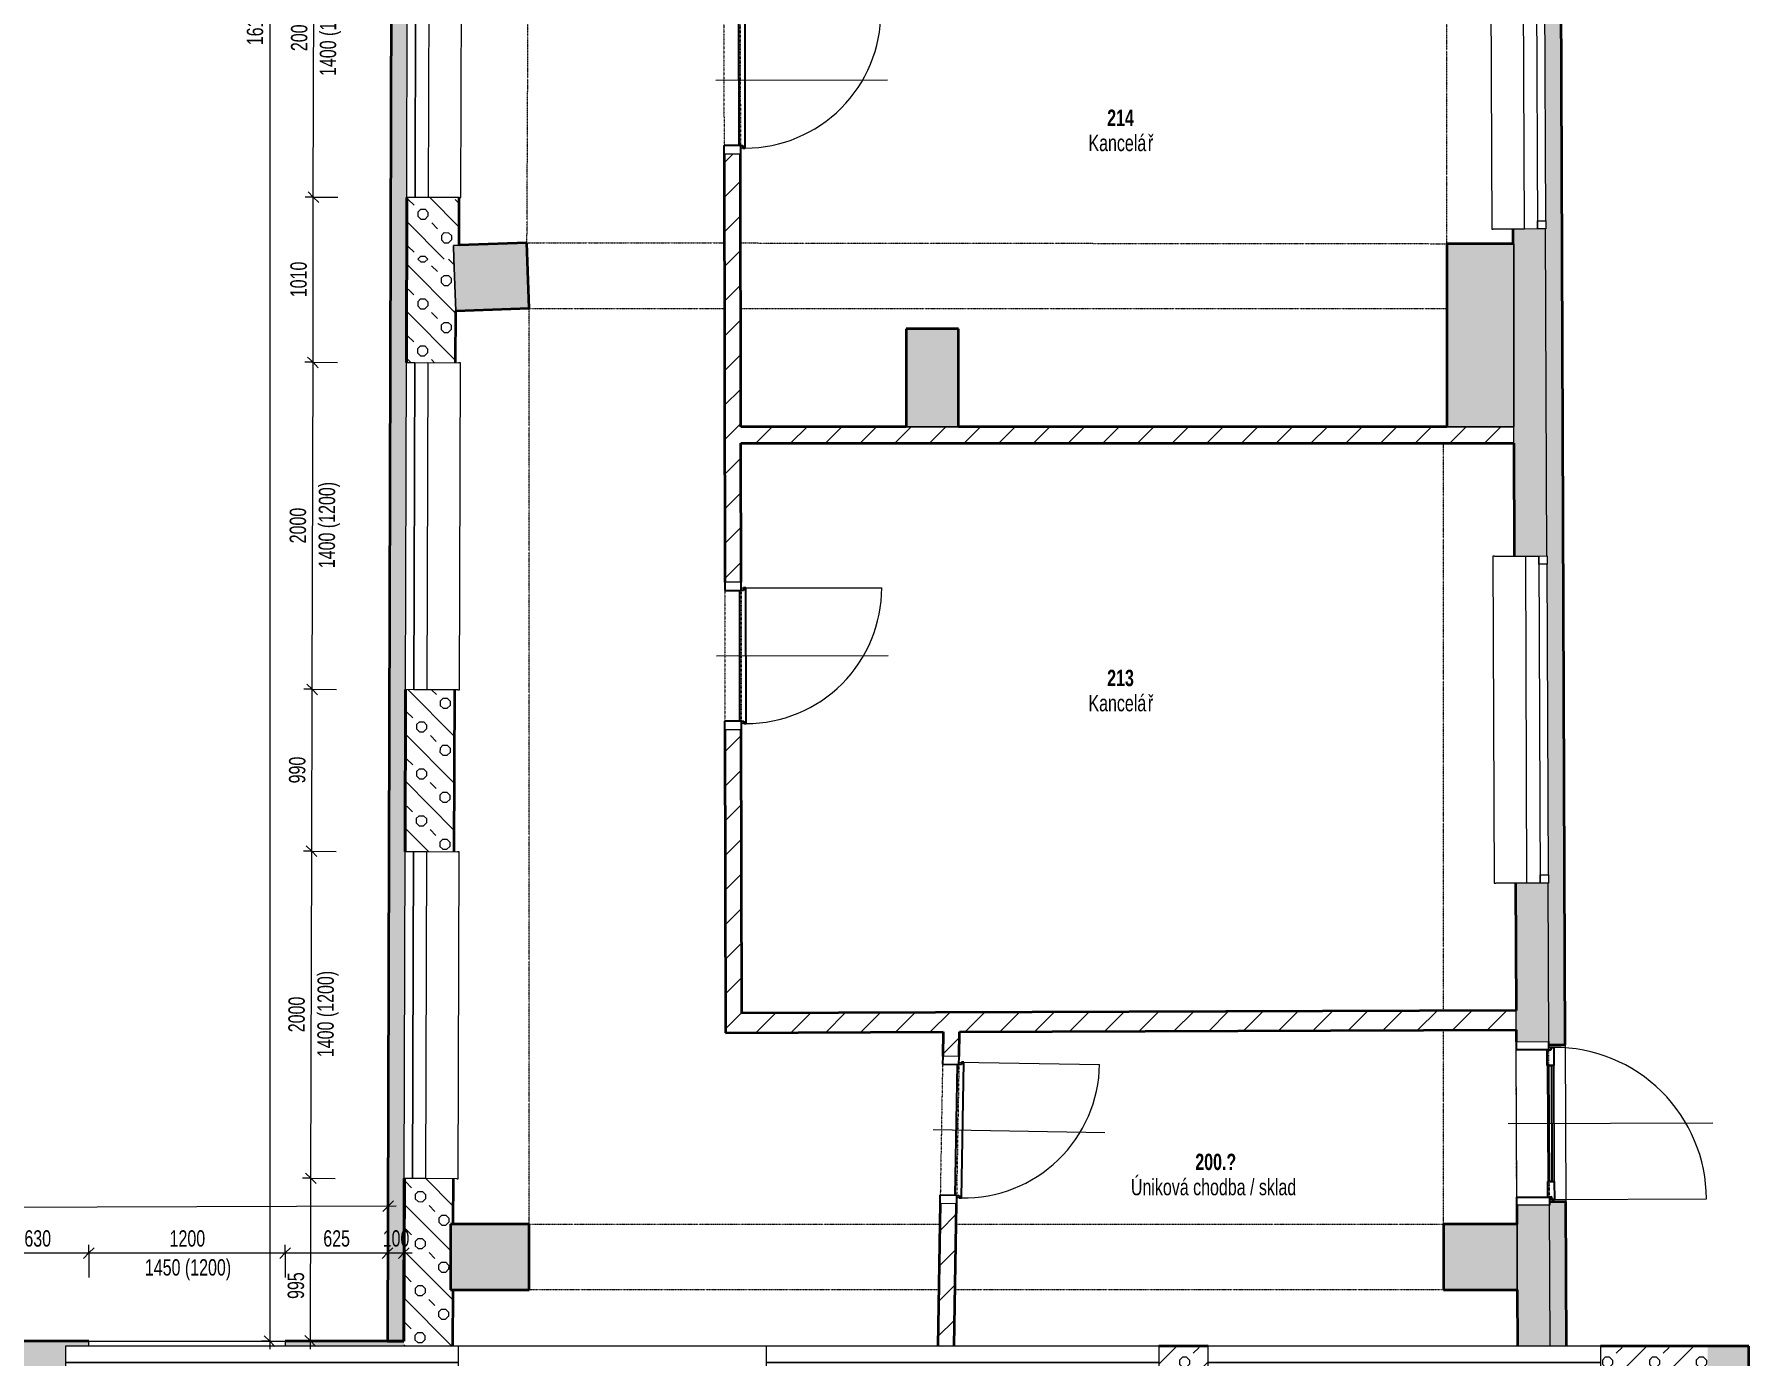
# Model space of a CAD drawing. Header units: millimetres. Extents: x 46521 to 258066, y -45352 to 20466.
# Drawn here: x 85906 to 96390, y -17297 to -9216 of the extents above; entities that cross this region are included whole.
import ezdxf

# ---------------------------------------------------------------- set-up
doc = ezdxf.new("R2010")
doc.units = ezdxf.units.MM
doc.linetypes.add('Dash dot dot', pattern=[5, 2, -1, 0, -1, 0, -1])
doc.linetypes.add('Čerchovaná se dvěma tečkami', pattern=[2.59, 1, -0.53, 0, -0.53, 0, -0.53])
for name, color, linetype, lineweight in [('A-ANNO-DIMS', 211, 'Continuous', 9), ('A-ANNO-DIMS-50', 211, 'Continuous', 9), ('A-AREA-IDEN', 2, 'Continuous', 9), ('A-DETL', 90, 'Continuous', 13), ('A-DOOR', 31, 'Continuous', 13), ('A-DOOR-FRAM', 31, 'Continuous', 25), ('A-FLOR', 192, 'Continuous', 13), ('A-GENM', 13, 'Continuous', 13), ('A-GLAZ', 151, 'Continuous', 13), ('A-WALL', 113, 'Continuous', 13), ('A-WALL-PATT', 111, 'Continuous', 35), ('S-COLS', 52, 'Continuous', 13)]:
    doc.layers.add(name, color=color, linetype=linetype, lineweight=lineweight)
doc.styles.add('Arial_2', font='arial.ttf', dxfattribs={"width": 0.7, "height": 100})
doc.styles.add('Arial_B', font='arialbd.ttf', dxfattribs={"width": 0.7, "height": 100})
doc.dimstyles.new('Vnitřní_-_průhledné', dxfattribs={"dimscale": 304.8, "dimtxt": 102.02594, "dimasz": 0.213255, "dimexe": 0.164042, "dimexo": 0.0625, "dimgap": 0.032808, "dimtad": 1, "dimdec": 0, "dimrnd": 5, "dimzin": 0, "dimdsep": 46, "dimtxsty": 'Arial_2', "dimblk1": 'OBLIQUE', "dimblk2": 'OBLIQUE', "dimsah": 1, "dimcen": 0.09, "dimdle": 0.164042, "dimazin": 0, "dimtfac": 1, "dimtdec": 4, "dimtix": 1, "dimtmove": 0, "dimatfit": 3, "dimfxl": 0.492126, "dimfxlon": 1, "dimtvp": 1, "dimtolj": 1, "dimtzin": 0, "dimarcsym": 2})
doc.dimstyles.new('Vnitřní_-_průhledné_1', dxfattribs={"dimscale": 304.8, "dimtxt": 102.02594, "dimasz": 0.213255, "dimexe": 0.164042, "dimexo": 0.0625, "dimgap": 0.032808, "dimtad": 1, "dimdec": 0, "dimrnd": 5, "dimzin": 0, "dimdsep": 46, "dimtxsty": 'Arial_2', "dimblk1": 'OBLIQUE', "dimblk2": 'OBLIQUE', "dimsah": 1, "dimcen": 0.09, "dimdle": 0.164042, "dimazin": 0, "dimtfac": 1, "dimtdec": 4, "dimtix": 1, "dimtmove": 2, "dimatfit": 3, "dimfxl": 0.492126, "dimfxlon": 1, "dimtvp": 1, "dimtolj": 1, "dimtzin": 0, "dimarcsym": 2})
pattern_1 = [(45, (0, 0), (-106.06602, 106.06602), [])]

# ---------------------------------------------------------------- blocks, each defined once
blk = doc.blocks.new('Betonový pravoúhlý sloup - 400 x 480mm-2012646-1NP_DEMOLICE B')
at = {"layer": 'S-COLS'}
blk.add_hatch(color=9, dxfattribs=at).paths.add_polyline_path([(-200, -240), (200, -240), (200, 240), (-200, 240)])
at = {"layer": 'S-COLS', "lineweight": 35}
for p, q in [((200, 240), (-200, 240)), ((-200, 240), (-200, -240)), ((200, -240), (200, 240)), ((-200, -240), (200, -240))]:
    blk.add_line(p, q, dxfattribs=at)
blk = doc.blocks.new('DVERE_1k_oblozka - DD03_01_800x1970_koupelna-1549489-1NP_DEMOLICE B')
at = {"layer": 'A-DOOR'}
for p, q in [((0, -103), (0, 947)), ((-415, 47), (-415, 907)), ((-400, 47), (-450, 47)), ((-450, 47), (-450, -53)), ((-400, -53), (-400, 47)), ((305, 77), (-305, 77)), ((450, 47), (400, 47)), ((400, 47), (400, -53)), ((415, 77), (415, 47)), ((450, -53), (450, 47)), ((-450, -53), (-400, -53)), ((400, -53), (450, -53))]:
    blk.add_line(p, q, dxfattribs=at)
at = {"layer": 'A-DOOR', "lineweight": 25}
for p, q in [((415, 77), (-415, 77)), ((-415, 77), (-415, 62)), ((-415, 62), (-400, 62)), ((-400, 62), (-400, 47)), ((-400, 37), (400, 37)), ((400, 47), (400, 62)), ((400, 62), (415, 62)), ((415, 62), (415, 77))]:
    blk.add_line(p, q, dxfattribs=at)
at = {"layer": 'A-DOOR', "linetype": 'Čerchovaná se dvěma tečkami'}
for p, q in [((-400, 47), (400, 47)), ((-400, -53), (400, -53))]:
    blk.add_line(p, q, dxfattribs=at)
at = {"layer": 'A-DOOR'}
blk.add_arc((-415, 77), 830, 360, 90, dxfattribs=at)
at = {"layer": 'A-DOOR-FRAM'}
for p, q in [((-400, 47), (-450, 47)), ((-400, -53), (-400, 47)), ((400, 47), (400, -53)), ((400, 47), (450, 47)), ((-450, -53), (-400, -53)), ((450, -53), (400, -53))]:
    blk.add_line(p, q, dxfattribs=at)
blk = doc.blocks.new('OKNO_2k_ - OKNO_2k_2000 x 1500-1963758-1NP_DEMOLICE B')
at = {"layer": 'A-GLAZ'}
for p, q in [((-1000, 30), (1000, 30)), ((-1000, -50), (-1000, 30)), ((1000, 30), (1000, -50)), ((-1000, -50), (-950, -50)), ((-1000, -101), (-1000, -50)), ((1000, -50), (-1000, -50)), ((-950, -101), (-1000, -101)), ((-950, -50), (-950, -101)), ((-950, -101), (950, -101)), ((950, -50), (1000, -50)), ((950, -101), (950, -50)), ((1000, -101), (950, -101)), ((1000, -50), (1000, -101))]:
    blk.add_line(p, q, dxfattribs=at)
blk = doc.blocks.new('OKNO_1k_nadsvetlik - OKNO_1k_nadsvetlik_1200 x 1450-1969503-1NP_DEMOLICE B')
at = {"layer": 'A-GLAZ'}
for p, q in [((-600, 101), (600, 101)), ((-600, 71), (-600, 101)), ((600, 101), (600, 71))]:
    blk.add_line(p, q, dxfattribs=at)
blk = doc.blocks.new('OKNO_2k_ - OKNO_2k_2400 x 1500-1963719-1NP_DEMOLICE B')
at = {"layer": 'A-GLAZ'}
for p, q in [((-1200, 126), (1200, 126)), ((-1200, 25), (-1200, 126)), ((1200, 126), (1200, 25)), ((1200, 25), (-1200, 25)), ((-1200, 25), (1200, 25)), ((-1200, -55), (-1200, 25)), ((1200, 25), (1200, -55)), ((1200, -55), (-1200, -55))]:
    blk.add_line(p, q, dxfattribs=at)
blk = doc.blocks.new('OKNO_2k_ - OKNO_2k_2000x1400-1963762-1NP_DEMOLICE B')
at = {"layer": 'A-GLAZ'}
for p, q in [((-1000, 151), (1000, 151)), ((-1000, 100), (-1000, 151)), ((1000, 151), (1000, 100)), ((1000, 100), (-1000, 100)), ((-1000, 100), (1000, 100)), ((-1000, 20), (-1000, 100)), ((1000, 20), (-1000, 20)), ((1000, 100), (1000, 20))]:
    blk.add_line(p, q, dxfattribs=at)
blk = doc.blocks.new('parapet s nosem_vnitní - parapet s nosem_vnitní-568559-1NP_DEMOLICE B')
at = {"layer": 'A-GENM'}
for p, q in [((-1000, -190), (-1000, 0)), ((1000, 0), (1000, -190)), ((-1000, -190), (-1000, -200)), ((-1000, -200), (1000, -200)), ((1000, -200), (1000, -190))]:
    blk.add_line(p, q, dxfattribs=at)
blk = doc.blocks.new('OKNO_2k_ - OKNO_2k_2000x1400-1963760-1NP_DEMOLICE B')
at = {"layer": 'A-GLAZ'}
for p, q in [((-1000, 161), (1000, 161)), ((-1000, 110), (-1000, 161)), ((1000, 110), (-1000, 110)), ((-1000, 110), (1000, 110)), ((-1000, 30), (-1000, 110)), ((1000, 161), (1000, 110)), ((1000, 110), (1000, 30)), ((1000, 30), (-1000, 30))]:
    blk.add_line(p, q, dxfattribs=at)
blk = doc.blocks.new('DVERE_1k_oblozka - DD03_01 900x1970_venek-1775754-1NP_DEMOLICE B')
at = {"layer": 'A-DOOR'}
for p, q in [((0, 153), (0, -1097)), ((-500, 103), (-450, 103)), ((-500, -97), (-500, 103)), ((-450, 103), (-450, -97)), ((450, 103), (500, 103)), ((450, -97), (450, 103)), ((500, 103), (500, -97)), ((-450, -97), (-500, -97)), ((-465, -97), (-465, -1057)), ((355, -87), (-355, -87)), ((500, -97), (450, -97)), ((465, -127), (465, -97)), ((-355, -127), (355, -127)), ((355, -127), (-355, -127))]:
    blk.add_line(p, q, dxfattribs=at)
at = {"layer": 'A-DOOR', "linetype": 'Čerchovaná se dvěma tečkami'}
for p, q in [((-450, 103), (450, 103)), ((-450, -97), (450, -97))]:
    blk.add_line(p, q, dxfattribs=at)
at = {"layer": 'A-DOOR', "lineweight": 25}
for p, q in [((-450, -87), (-355, -87)), ((-450, -112), (-450, -97)), ((-355, -87), (-355, -127)), ((-355, -97), (355, -97)), ((-355, -112), (-355, -97)), ((355, -87), (450, -87)), ((355, -127), (355, -87)), ((355, -97), (355, -112)), ((450, -97), (450, -112)), ((-465, -127), (-465, -112)), ((-465, -112), (-450, -112)), ((-355, -127), (-465, -127)), ((355, -112), (-355, -112)), ((465, -127), (355, -127)), ((450, -112), (465, -112)), ((465, -112), (465, -127))]:
    blk.add_line(p, q, dxfattribs=at)
at = {"layer": 'A-DOOR'}
blk.add_arc((-465, -127), 930, 270, 0, dxfattribs=at)
at = {"layer": 'A-DOOR-FRAM'}
for p, q in [((-500, 103), (-450, 103)), ((-450, 103), (-450, -97)), ((450, -97), (450, 103)), ((500, 103), (450, 103)), ((-450, -97), (-500, -97)), ((450, -97), (500, -97))]:
    blk.add_line(p, q, dxfattribs=at)
blk = doc.blocks.new('parapet s nosem_vnitní - parapet s nosem_vnitní-1280325-1NP_DEMOLICE B')
at = {"layer": 'A-GENM'}
for p, q in [((1000, 200), (-1000, 200)), ((-1000, 200), (-1000, 190)), ((-1000, 0), (-1000, 190)), ((1000, 190), (1000, 200)), ((1000, 190), (1000, 0))]:
    blk.add_line(p, q, dxfattribs=at)
blk = doc.blocks.new('DIMBLOCK59-1NP_DEMOLICE B')
at = {"layer": 'A-ANNO-DIMS-50', "lineweight": 18}
for p, q in [((85610, -16669), (85577, -16702)), ((85610, -16669), (85642, -16637)), ((86240, -16669), (86207, -16702)), ((86240, -16669), (86272, -16637))]:
    blk.add_line(p, q, dxfattribs=at)
at = {"layer": 'A-ANNO-DIMS-50'}
for p, q in [((85610, -16669), (85610, -16619)), ((85610, -16669), (86240, -16669)), ((85610, -16669), (85610, -16819)), ((86240, -16669), (86240, -16619)), ((86240, -16669), (86240, -16819))]:
    blk.add_line(p, q, dxfattribs=at)
at = {"layer": 'A-ANNO-DIMS-50', "color": 0, "insert": (85845, -16530), "char_height": 100, "width": 192.12, "attachment_point": 1, "line_spacing_factor": 0.941778, "style": 'Arial_2'}
blk.add_mtext('630', dxfattribs=at)
blk = doc.blocks.new('_Oblique')
at = {"color": 0, "linetype": 'ByBlock', "lineweight": -2}
blk.add_line((-0.5, -0.5), (0.5, 0.5), dxfattribs=at)
blk = doc.blocks.new('DIMBLOCK60-1NP_DEMOLICE B')
at = {"layer": 'A-ANNO-DIMS-50', "lineweight": 18}
for p, q in [((86240, -16669), (86207, -16702)), ((86240, -16669), (86272, -16637)), ((87440, -16669), (87407, -16702)), ((87440, -16669), (87472, -16637))]:
    blk.add_line(p, q, dxfattribs=at)
at = {"layer": 'A-ANNO-DIMS-50'}
for p, q in [((86240, -16669), (86240, -16619)), ((86240, -16669), (87440, -16669)), ((86240, -16669), (86240, -16819)), ((87440, -16669), (87440, -16619)), ((87440, -16669), (87440, -16819))]:
    blk.add_line(p, q, dxfattribs=at)
at = {"layer": 'A-ANNO-DIMS-50', "color": 0, "char_height": 100, "attachment_point": 1, "line_spacing_factor": 0.941778, "style": 'Arial_2'}
for s, insert, width in [('1200', (86733, -16530), 256.16), ('1450 (1200)', (86582, -16707), 619.69)]:
    blk.add_mtext(s, dxfattribs=dict(at, insert=insert, width=width))
blk = doc.blocks.new('DIMBLOCK61-1NP_DEMOLICE B')
at = {"layer": 'A-ANNO-DIMS-50', "lineweight": 18}
for p, q in [((87440, -16669), (87407, -16702)), ((87440, -16669), (87472, -16637)), ((88066, -16669), (88033, -16702)), ((88066, -16669), (88098, -16637))]:
    blk.add_line(p, q, dxfattribs=at)
at = {"layer": 'A-ANNO-DIMS-50'}
for p, q in [((87440, -16669), (87440, -16619)), ((87440, -16669), (88066, -16669)), ((87440, -16669), (87440, -16819)), ((88066, -16669), (88066, -16619)), ((88066, -16669), (88066, -16819))]:
    blk.add_line(p, q, dxfattribs=at)
at = {"layer": 'A-ANNO-DIMS-50', "color": 0, "insert": (87673, -16530), "char_height": 100, "width": 192.12, "attachment_point": 1, "line_spacing_factor": 0.941778, "style": 'Arial_2'}
blk.add_mtext('625', dxfattribs=at)
blk = doc.blocks.new('DIMBLOCK62-1NP_DEMOLICE B')
at = {"layer": 'A-ANNO-DIMS-50', "lineweight": 18}
for p, q in [((88066, -16669), (88033, -16702)), ((88066, -16669), (88098, -16637)), ((88166, -16669), (88133, -16702)), ((88166, -16669), (88198, -16637))]:
    blk.add_line(p, q, dxfattribs=at)
at = {"layer": 'A-ANNO-DIMS-50'}
for p, q in [((88066, -16669), (88066, -16619)), ((88066, -16669), (88216, -16669)), ((88066, -16669), (88066, -16819)), ((88166, -16669), (88166, -16619)), ((88166, -16669), (88166, -16819))]:
    blk.add_line(p, q, dxfattribs=at)
at = {"layer": 'A-ANNO-DIMS-50', "color": 0, "insert": (88036, -16530), "char_height": 100, "width": 192.12, "attachment_point": 1, "line_spacing_factor": 0.941778, "style": 'Arial_2'}
blk.add_mtext('100', dxfattribs=at)
blk = doc.blocks.new('DIMBLOCK147-1NP_DEMOLICE B')
at = {"layer": 'A-ANNO-DIMS-50'}
for p, q in [((87596, -16212), (87546, -16212)), ((87594, -17257), (87596, -16212)), ((87596, -16212), (87746, -16213)), ((87594, -17207), (87544, -17207)), ((87594, -17207), (87744, -17207))]:
    blk.add_line(p, q, dxfattribs=at)
at = {"layer": 'A-ANNO-DIMS-50', "lineweight": 18}
for p, q in [((87596, -16212), (87564, -16180)), ((87596, -16212), (87629, -16245)), ((87594, -17207), (87561, -17174)), ((87594, -17207), (87626, -17239))]:
    blk.add_line(p, q, dxfattribs=at)
at = {"layer": 'A-ANNO-DIMS-50', "color": 0, "insert": (87455, -16950), "char_height": 100, "width": 192.12, "attachment_point": 1, "rotation": 89.8479, "line_spacing_factor": 0.941778, "style": 'Arial_2'}
blk.add_mtext('995', dxfattribs=at)
blk = doc.blocks.new('DIMBLOCK148-1NP_DEMOLICE B')
at = {"layer": 'A-ANNO-DIMS-50'}
for p, q in [((87602, -14212), (87552, -14212)), ((87596, -16212), (87602, -14212)), ((87602, -14212), (87752, -14213)), ((87596, -16212), (87546, -16212)), ((87596, -16212), (87746, -16213))]:
    blk.add_line(p, q, dxfattribs=at)
at = {"layer": 'A-ANNO-DIMS-50', "lineweight": 18}
for p, q in [((87602, -14212), (87569, -14180)), ((87602, -14212), (87634, -14245)), ((87596, -16212), (87564, -16180)), ((87596, -16212), (87629, -16245))]:
    blk.add_line(p, q, dxfattribs=at)
at = {"layer": 'A-ANNO-DIMS-50', "color": 0, "char_height": 100, "attachment_point": 1, "rotation": 89.8479, "line_spacing_factor": 0.941778, "style": 'Arial_2'}
for s, insert, width in [('1400 (1200)', (87636, -15471), 619.69), ('2000', (87459, -15319), 256.16)]:
    blk.add_mtext(s, dxfattribs=dict(at, insert=insert, width=width))
blk = doc.blocks.new('DIMBLOCK149-1NP_DEMOLICE B')
at = {"layer": 'A-ANNO-DIMS-50', "lineweight": 18}
for p, q in [((87604, -13222), (87572, -13190)), ((87604, -13222), (87637, -13255)), ((87602, -14212), (87569, -14180)), ((87602, -14212), (87634, -14245))]:
    blk.add_line(p, q, dxfattribs=at)
at = {"layer": 'A-ANNO-DIMS-50'}
for p, q in [((87604, -13222), (87554, -13222)), ((87602, -14212), (87604, -13222)), ((87604, -13222), (87754, -13223)), ((87602, -14212), (87552, -14212)), ((87602, -14212), (87752, -14213))]:
    blk.add_line(p, q, dxfattribs=at)
at = {"layer": 'A-ANNO-DIMS-50', "color": 0, "insert": (87463, -13797), "char_height": 100, "width": 192.12, "attachment_point": 1, "rotation": 89.8479, "line_spacing_factor": 0.941778, "style": 'Arial_2'}
blk.add_mtext('990', dxfattribs=at)
blk = doc.blocks.new('DIMBLOCK150-1NP_DEMOLICE B')
at = {"layer": 'A-ANNO-DIMS-50', "lineweight": 18}
for p, q in [((87610, -11222), (87577, -11190)), ((87610, -11222), (87642, -11255)), ((87604, -13222), (87572, -13190)), ((87604, -13222), (87637, -13255))]:
    blk.add_line(p, q, dxfattribs=at)
at = {"layer": 'A-ANNO-DIMS-50'}
for p, q in [((87610, -11222), (87560, -11222)), ((87604, -13222), (87610, -11222)), ((87610, -11222), (87760, -11223)), ((87604, -13222), (87554, -13222)), ((87604, -13222), (87754, -13223))]:
    blk.add_line(p, q, dxfattribs=at)
at = {"layer": 'A-ANNO-DIMS-50', "color": 0, "char_height": 100, "attachment_point": 1, "rotation": 89.8479, "line_spacing_factor": 0.941778, "style": 'Arial_2'}
for s, insert, width in [('1400 (1200)', (87644, -12481), 619.69), ('2000', (87467, -12329), 256.16)]:
    blk.add_mtext(s, dxfattribs=dict(at, insert=insert, width=width))
blk = doc.blocks.new('DIMBLOCK151-1NP_DEMOLICE B')
at = {"layer": 'A-ANNO-DIMS-50'}
for p, q in [((87612, -10212), (87562, -10212)), ((87610, -11222), (87612, -10212)), ((87612, -10212), (87762, -10213)), ((87610, -11222), (87560, -11222)), ((87610, -11222), (87760, -11223))]:
    blk.add_line(p, q, dxfattribs=at)
at = {"layer": 'A-ANNO-DIMS-50', "lineweight": 18}
for p, q in [((87612, -10212), (87580, -10180)), ((87612, -10212), (87645, -10245)), ((87610, -11222), (87577, -11190)), ((87610, -11222), (87642, -11255))]:
    blk.add_line(p, q, dxfattribs=at)
at = {"layer": 'A-ANNO-DIMS-50', "color": 0, "insert": (87471, -10824), "char_height": 100, "width": 256.16, "attachment_point": 1, "rotation": 89.8479, "line_spacing_factor": 0.941778, "style": 'Arial_2'}
blk.add_mtext('1010', dxfattribs=at)
blk = doc.blocks.new('DIMBLOCK152-1NP_DEMOLICE B')
at = {"layer": 'A-ANNO-DIMS-50'}
for p, q in [((87618, -8212), (87568, -8212)), ((87612, -10212), (87618, -8212)), ((87618, -8212), (87768, -8213)), ((87612, -10212), (87562, -10212)), ((87612, -10212), (87762, -10213))]:
    blk.add_line(p, q, dxfattribs=at)
at = {"layer": 'A-ANNO-DIMS-50', "lineweight": 18}
for p, q in [((87618, -8212), (87585, -8180)), ((87618, -8212), (87650, -8245)), ((87612, -10212), (87580, -10180)), ((87612, -10212), (87645, -10245))]:
    blk.add_line(p, q, dxfattribs=at)
at = {"layer": 'A-ANNO-DIMS-50', "color": 0, "char_height": 100, "attachment_point": 1, "rotation": 89.8479, "line_spacing_factor": 0.941778, "style": 'Arial_2'}
for s, insert, width in [('1400 (1200)', (87651, -9471), 619.69), ('2000', (87475, -9319), 256.16)]:
    blk.add_mtext(s, dxfattribs=dict(at, insert=insert, width=width))
blk = doc.blocks.new('DIMBLOCK157-1NP_DEMOLICE B')
at = {"layer": 'A-ANNO-DIMS-50'}
for p, q in [((87345, -1041), (87345, -17258)), ((87345, -1091), (87295, -1091)), ((87345, -1091), (87495, -1091)), ((87345, -17208), (87295, -17208)), ((87345, -17208), (87495, -17208))]:
    blk.add_line(p, q, dxfattribs=at)
at = {"layer": 'A-ANNO-DIMS-50', "lineweight": 18}
for p, q in [((87345, -1091), (87312, -1058)), ((87345, -1091), (87377, -1123)), ((87345, -17208), (87312, -17176)), ((87345, -17208), (87377, -17241))]:
    blk.add_line(p, q, dxfattribs=at)
at = {"layer": 'A-ANNO-DIMS-50', "color": 0, "insert": (87205, -9283), "char_height": 100, "width": 320.2, "attachment_point": 1, "rotation": 90, "line_spacing_factor": 0.941778, "style": 'Arial_2'}
blk.add_mtext('16120', dxfattribs=at)
blk = doc.blocks.new('DIMBLOCK171-1NP_DEMOLICE B')
at = {"layer": 'A-ANNO-DIMS-50'}
for p, q in [((88069, -16383), (88069, -16233)), ((88119, -16383), (78394, -16414)), ((78444, -16414), (78444, -16364)), ((78444, -16414), (78445, -16564)), ((88069, -16383), (88069, -16433))]:
    blk.add_line(p, q, dxfattribs=at)
at = {"layer": 'A-ANNO-DIMS-50', "lineweight": 18}
for p, q in [((88069, -16383), (88102, -16351)), ((78444, -16414), (78412, -16446)), ((78444, -16414), (78476, -16381)), ((88069, -16383), (88037, -16416))]:
    blk.add_line(p, q, dxfattribs=at)
at = {"layer": 'A-ANNO-DIMS-50', "color": 0, "insert": (83150, -16259), "char_height": 100, "width": 256.16, "attachment_point": 1, "rotation": 0.1822, "line_spacing_factor": 0.941778, "style": 'Arial_2'}
blk.add_mtext('9625', dxfattribs=at)

msp = doc.modelspace()

# ---------------------------------------------------------------- hatches: boundary and pattern name
at = {"layer": 'A-WALL-PATT', "lineweight": 13}
msp.add_hatch(color=41, dxfattribs=at).paths.add_polyline_path([(88165.8, -17208.3), (88168.5, -16213.9), (88167.6, -16213.9), (88172.9, -14213.9), (88173.8, -14213.9), (88176.4, -13224), (88175.5, -13223.9), (88180.8, -11224), (88181.7, -11224), (88184.4, -10214), (88183.5, -10214), (88188.8, -8214), (88189.7, -8214), (88192.4, -7224), (88191.4, -7224), (88196.7, -5224), (88197.7, -5224), (88208.4, -1090.2), (88108.6, -1090.6), (88065.9, -17208.1)])
h = msp.add_hatch(dxfattribs=at)
h.set_pattern_fill('FP_4', color=256, angle=45, style=0, pattern_type=2)
h.set_pattern_definition([(135.226, (95142.85, -9129.2), (-143.116, -144.2497), []), (90.226, (95074.65, -8900.51), (-144.2496, 143.1161), [25.4, -261.968]), (135.226, (95074.55, -8875.11), (-143.116, -144.2497), [25.4, -177.8]), (180.226, (95056.52, -8857.22), (-143.1161, -144.2496), [25.4, -261.968]), (225.226, (95031.12, -8857.32), (144.2497, -143.116), [25.4, -177.8]), (90.226, (95013.33, -8900.75), (-144.2496, 143.1161), [25.4, -261.968]), (135.226, (95031.36, -8918.64), (-143.116, -144.2497), [25.4, -177.8]), (180.226, (95056.76, -8918.54), (-143.1161, -144.2496), [25.4, -261.968]), (225.226, (95074.65, -8900.51), (144.2497, -143.116), [25.4, -177.8]), (135.226, (94989.84, -8834.26), (-143.116, -144.2497), [50.8, -152.4])])
h.paths.add_polyline_path([(95174.8, -17237.3), (95171.2, -16376.6), (94971.4, -16377.4), (94971.9, -16493.3), (94973.5, -16493.3), (94973.5, -16893.3), (94974.8, -17237.3), (95174.2, -17237.3)])
h.paths.add_polyline_path([(94967.5, -15377.4), (95167.5, -15376.6), (95163.7, -14406.6), (94963.7, -14407.8), (94967.5, -15376.6)])
h.paths.add_polyline_path([(94955.8, -12407.4), (95155.8, -12406.6), (95147.9, -10406.6), (94947.9, -10407.9), (94948.2, -10496.7), (94952.7, -10496.7), (94953.1, -11716.7), (94955.8, -12407.1)])
h.paths.add_polyline_path([(94940, -8407.4), (95140, -8406.6), (95136.1, -7406.6), (94936.1, -7407.9), (94936.5, -7516.7), (94938.9, -7516.7), (94939.4, -8247.7), (94940, -8407.1)])
h.paths.add_polyline_path([(94928.2, -5407.4), (95128.2, -5406.6), (95124.2, -4396.7), (94924.2, -4397.9), (94928.2, -5407.2)])
h.paths.add_polyline_path([(94916.3, -2397.5), (95116.3, -2396.7), (95111.5, -1163.7), (94911.5, -1164.5), (94916.3, -2397.2)])
h = msp.add_hatch(color=41, dxfattribs=at)
h.paths.add_polyline_path([(95174.8, -17237.3), (95274.8, -17237.3), (95271.3, -16356.2), (95171.3, -16356.6), (95171.4, -16377.4)])
h.paths.add_polyline_path([(95167.6, -15396.6), (95267.6, -15396.2), (95211.5, -1163.3), (95111.5, -1163.7), (95116.3, -2396.7), (95117.3, -2396.9), (95125, -4396.7), (95124.2, -4396.9), (95128.2, -5406.7), (95129.2, -5406.8), (95136.9, -7406.6), (95136.1, -7406.8), (95140, -8406.6), (95141, -8406.8), (95148.7, -10406.6), (95147.9, -10406.8), (95155.8, -12406.6), (95156.8, -12406.8), (95164.5, -14406.6), (95163.7, -14406.8), (95167.6, -15396.4)])
h = msp.add_hatch(dxfattribs=at)
h.set_pattern_fill('FP_15', color=256, style=0, pattern_type=2)
h.set_pattern_definition(pattern_1)
h.paths.add_polyline_path([(90131.4, -15201.8), (90231.4, -15201.4), (90228.9, -13466.7), (90128.9, -13466.8), (90131, -14905)])
h.paths.add_polyline_path([(90127.6, -12566.8), (90227.6, -12566.7), (90223.8, -9946.7), (90123.8, -9946.8), (90127.6, -12566.7)])
h.paths.add_polyline_path([(90122.5, -9046.8), (90222.5, -9046.7), (90218.9, -6567.2), (90118.9, -6567.4), (90119.4, -6916.3)])
h.paths.add_polyline_path([(90117.6, -5667.4), (90217.6, -5667.2), (90216.3, -4804.7), (90116.3, -4804.7), (90117.6, -5667.2)])
h = msp.add_hatch(dxfattribs=at)
h.set_pattern_fill('FP_30', color=256, angle=45, style=0, pattern_type=2)
h.set_pattern_definition([(314.848, (88187.16, -9212.05), (144.065, 143.302), []), (269.848, (88253.86, -9441.17), (143.302, -144.065), [25.4, -261.968]), (314.848, (88253.79, -9466.57), (144.065, 143.302), [25.4, -177.8]), (359.848, (88271.7, -9484.58), (144.065, 143.302), [25.4, -261.968]), (44.848, (88297.1, -9484.65), (-143.302, 144.065), [25.4, -177.8]), (269.848, (88315.18, -9441.34), (143.302, -144.065), [25.4, -261.968]), (314.848, (88297.26, -9423.33), (144.065, 143.302), [25.4, -177.8]), (359.848, (88271.86, -9423.26), (144.065, 143.302), [25.4, -261.968]), (44.848, (88253.86, -9441.17), (-143.302, 144.065), [25.4, -177.8]), (314.848, (88338.22, -9507.98), (144.065, 143.302), [50.8, -152.4])])
h.paths.add_polyline_path([(88471.6, -10591), (88468.7, -10506.8), (88503.7, -10505.6), (88504.5, -10214.8), (88184.5, -10214.1), (88183.5, -10590.2), (88282.8, -10590.5)])
h.paths.add_polyline_path([(88509.8, -8214.8), (88510.6, -7901.1), (88490.6, -7901.1), (88486.9, -7691), (88191.2, -7690.2), (88189.8, -8214), (88509.5, -8214.8)])
h = msp.add_hatch(dxfattribs=at)
h.set_pattern_fill('FP_5', color=256, angle=45, style=0, pattern_type=2)
h.set_pattern_definition([(314.848, (88174.26, -14071.11), (144.065, 143.302), []), (269.848, (88240.95, -14300.24), (143.3023, -144.0647), [25.4, -261.968]), (314.848, (88240.89, -14325.64), (144.065, 143.302), [25.4, -177.8]), (359.848, (88258.8, -14343.65), (144.0647, 143.3023), [25.4, -261.968]), (44.848, (88284.2, -14343.72), (-143.302, 144.065), [25.4, -177.8]), (269.848, (88302.28, -14300.4), (143.3023, -144.0647), [25.4, -261.968]), (314.848, (88284.36, -14282.4), (144.065, 143.302), [25.4, -177.8]), (359.848, (88258.96, -14282.33), (144.0647, 143.3023), [25.4, -261.968]), (44.848, (88240.95, -14300.24), (-143.302, 144.065), [25.4, -177.8]), (314.848, (88325.32, -14367.05), (144.065, 143.302), [50.8, -152.4])])
h.paths.add_polyline_path([(88465.4, -17237.3), (88465.9, -17237.3), (88466.8, -16893.3), (88451.6, -16893.3), (88451.6, -16493.3), (88467.8, -16493.3), (88468.6, -16214.7), (88168.6, -16214.1), (88165.9, -17237.3), (88451.6, -17237.3)])
h.paths.add_polyline_path([(88473.9, -14214.7), (88476.5, -13224.7), (88176.5, -13224.1), (88173.9, -14213.9), (88316.4, -14214.3)])
h.paths.add_polyline_path([(88481.8, -11224.8), (88482.7, -10906.6), (88471.6, -10591), (88183.5, -10590.2), (88181.8, -11224), (88466.7, -11224.7)])
h = msp.add_hatch(dxfattribs=at)
h.set_pattern_fill('FP_15', color=256, style=0, pattern_type=2)
h.set_pattern_definition(pattern_1)
h.paths.add_polyline_path([(94953.1, -11716.7), (94952.7, -11616.7), (90226.2, -11616.7), (90226.4, -11716.7), (94331.4, -11716.7)])
h = msp.add_hatch(dxfattribs=at)
h.set_pattern_fill('FP_15', color=256, style=0, pattern_type=2)
h.set_pattern_definition(pattern_1)
h.paths.add_polyline_path([(90131.6, -15321.8), (94967.2, -15305.1), (94966.7, -15185.1), (90131.4, -15201.8)])
h = msp.add_hatch(dxfattribs=at)
h.set_pattern_fill('FP_15', color=256, style=0, pattern_type=2)
h.set_pattern_definition(pattern_1)
h.paths.add_polyline_path([(91514.3, -17237.3), (91530, -17237.3), (91545.2, -16366.5), (91445.2, -16364.8), (91430, -17237.3), (91446.1, -17237.3)])
h.paths.add_polyline_path([(91560.9, -15466.7), (91563.5, -15316.8), (91463.5, -15317.2), (91460.9, -15464.9), (91560, -15466.6)])
h = msp.add_hatch(dxfattribs=at)
h.set_pattern_fill('FP_8', color=256, angle=-315, style=0, pattern_type=2)
h.set_pattern_definition([(225, (83184.36, -17208.34), (143.684, -143.684), []), (180, (82955.42, -17275.65), (-143.684, -143.684), [25.4, -261.968]), (225, (82930.02, -17275.65), (143.684, -143.684), [25.4, -177.8]), (270, (82912.06, -17293.61), (143.684, -143.684), [25.4, -261.968]), (315, (82912.06, -17319), (143.684, 143.684), [25.4, -177.8]), (180, (82955.42, -17336.97), (-143.684, -143.684), [25.4, -261.968]), (225, (82973.38, -17319), (143.684, -143.684), [25.4, -177.8]), (270, (82973.38, -17293.61), (143.684, -143.684), [25.4, -261.968]), (315, (82955.42, -17275.65), (143.684, 143.684), [25.4, -177.8]), (225, (82888.84, -17360.19), (143.684, -143.684), [50.8, -152.4])])
h.paths.add_polyline_path([(85826.5, -17408.3), (86098.4, -17408.3), (86098.4, -17237.3), (86239.8, -17237.3), (86239.8, -17208.3), (85609.8, -17208.3), (85609.8, -17237.3), (85768.4, -17237.3), (85768.4, -17408.3)])
h.paths.add_polyline_path([(84409.8, -17408.3), (84409.8, -17208.3), (83559.8, -17208.3), (83559.8, -17408.3), (83746.4, -17408.3)])
h.paths.add_polyline_path([(82234.2, -17408.3), (82268.4, -17408.3), (82268.4, -17237.3), (82359.8, -17237.3), (82359.8, -17208.3), (81751.5, -17208.3), (81751.5, -17237.3), (81968.4, -17237.3), (81968.4, -17408.3), (82136, -17408.3)])
h.paths.add_polyline_path([(78347.1, -17408.3), (78751.5, -17408.3), (78751.5, -17208.3), (78346.5, -17208.3), (78346.9, -17338.3)])
h.paths.add_polyline_path([(87439.8, -17237.3), (88165.9, -17237.3), (88165.9, -17208.3), (87439.8, -17208.3), (87439.8, -17232.4)])
h.paths.add_polyline_path([(80551.5, -17237.3), (80551.5, -17208.3), (79951.5, -17208.3), (79951.5, -17237.3), (79966, -17237.3)])
h = msp.add_hatch(dxfattribs=at)
h.set_pattern_fill('FP_14', color=256, angle=-315, style=0, pattern_type=2)
h.set_pattern_definition([(225, (93755.18, -17238.34), (143.684, -143.684), []), (180, (93526.23, -17305.65), (-143.684, -143.684), [25.4, -261.968]), (225, (93500.83, -17305.65), (143.684, -143.684), [25.4, -177.8]), (270, (93482.87, -17323.61), (143.684, -143.684), [25.4, -261.968]), (315, (93482.87, -17349), (143.684, 143.684), [25.4, -177.8]), (180, (93526.23, -17366.97), (-143.684, -143.684), [25.4, -261.968]), (225, (93544.19, -17349), (143.684, -143.684), [25.4, -177.8]), (270, (93544.19, -17323.61), (143.684, -143.684), [25.4, -261.968]), (315, (93526.23, -17305.65), (143.684, 143.684), [25.4, -177.8]), (225, (93459.65, -17390.19), (143.684, -143.684), [50.8, -152.4])])
h.paths.add_polyline_path([(95483.4, -17488.3), (96139.6, -17488.3), (96139.6, -17238.3), (95483.4, -17238.3), (95483.4, -17418.3)])
h.paths.add_polyline_path([(93083.4, -17488.3), (93083.4, -17238.3), (92783.4, -17238.3), (92783.4, -17488.3)])
h = msp.add_hatch(dxfattribs=at)
h.set_pattern_fill('FP_13', color=256, angle=45, style=0, pattern_type=2)
h.set_pattern_definition([(135, (96389.63, -22906.97), (-143.684, -143.684), []), (90, (96322.32, -22678.02), (-143.684, 143.684), [25.4, -261.968]), (135, (96322.32, -22652.62), (-143.684, -143.684), [25.4, -177.8]), (180, (96304.36, -22634.66), (-143.684, -143.684), [25.4, -261.968]), (225, (96278.96, -22634.66), (143.684, -143.684), [25.4, -177.8]), (90, (96261, -22678.02), (-143.684, 143.684), [25.4, -261.968]), (135, (96278.96, -22695.98), (-143.684, -143.684), [25.4, -177.8]), (180, (96304.36, -22695.98), (-143.684, -143.684), [25.4, -261.968]), (225, (96322.32, -22678.02), (143.684, -143.684), [25.4, -177.8]), (135, (96237.78, -22611.44), (-143.684, -143.684), [50.8, -152.4])])
h.paths.add_polyline_path([(96389.6, -28719.3), (96389.6, -24364.3), (96139.6, -24364.3), (96139.6, -28719.3)])
h.paths.add_polyline_path([(96209.6, -22864.3), (96389.6, -22864.3), (96389.6, -17238.3), (96139.6, -17238.3), (96139.6, -22864.3), (96155.3, -22864.3)])
at = {"layer": 'S-COLS'}
for points in [[(88482.7, -10906.6), (88932.4, -10890.9), (88918.4, -10491.1), (88468.7, -10506.8), (88482.1, -10890.9)], [(94948.2, -11616.7), (94952.7, -11616.7), (94952.7, -10496.7), (94542.7, -10496.7), (94542.7, -11616.7)], [(91557.8, -11616.7), (91557.8, -11016.7), (91237.8, -11016.7), (91237.8, -11616.7), (91307.1, -11616.7)], [(94971.9, -16893.3), (94973.5, -16893.3), (94973.5, -16493.3), (94523.5, -16493.3), (94523.5, -16893.3)]]:
    msp.add_hatch(color=9, dxfattribs=at).paths.add_polyline_path(points)

# ---------------------------------------------------------------- linework, layer by layer
at = {"layer": 'A-DETL', "linetype": 'Dash dot dot'}
for p, q in [((88918.4, -10491.1), (88930.5, -7893.7)), ((94542.7, -10496.7), (94542.7, -8216.7)), ((88918.4, -10491.1), (90124.6, -10492.3)), ((90224.6, -10492.4), (94542.7, -10496.7)), ((88931.6, -16493.3), (88931.6, -10893.3)), ((88931.6, -10893.3), (90125.2, -10893.3)), ((90225.2, -10893.3), (94542.7, -10893.3)), ((94523.5, -15186.6), (94523.5, -11716.7)), ((94523.5, -16493.3), (94523.5, -15306.6)), ((88931.6, -16493.3), (91443, -16493.3)), ((91543, -16493.3), (94523.5, -16493.3)), ((91436, -16893.3), (88931.6, -16893.3)), ((94523.5, -16893.3), (91536, -16893.3))]:
    msp.add_line(p, q, dxfattribs=at)
at = {"layer": 'A-FLOR'}
msp.add_line((90383.4, -17238.3), (88498.4, -17238.3), dxfattribs=at)
at = {"layer": 'A-WALL', "color": 40, "lineweight": 35}
for p, q in [((88108.6, -1090.6), (88065.9, -17208.1)), ((95267.6, -15396.2), (95211.1, -1063.3)), ((88181.7, -11224), (88184.4, -10214)), ((88173.8, -14213.9), (88176.4, -13224)), ((95167.6, -15396.6), (95267.6, -15396.2)), ((88165.8, -17208.3), (88168.5, -16213.9)), ((95271.3, -16356.2), (95171.3, -16356.6)), ((95274.8, -17237.3), (95271.3, -16356.2)), ((88065.9, -17208.1), (88165.8, -17208.3))]:
    msp.add_line(p, q, dxfattribs=at)
at = {"layer": 'A-WALL', "lineweight": 35}
for p, q in [((90123.8, -9946.8), (90127.6, -12566.8)), ((90226.2, -11616.7), (90223.8, -9946.7)), ((88184.5, -10214), (88181.8, -11224)), ((88503.7, -10505.6), (88504.5, -10214.8)), ((94947.9, -10407.4), (94948.2, -10496.7)), ((88481.8, -11224.8), (88482.7, -10906.6)), ((91237.8, -11616.7), (90226.2, -11616.7)), ((94542.7, -11616.7), (91557.8, -11616.7)), ((90226.4, -11716.7), (94953.1, -11716.7)), ((90227.6, -12566.7), (90226.4, -11716.7)), ((94953.1, -11716.7), (94955.8, -12407.4)), ((88176.5, -13224), (88173.9, -14213.9)), ((88473.9, -14214.7), (88476.5, -13224.7)), ((90128.9, -13466.8), (90131.6, -15321.8)), ((90231.4, -15201.4), (90228.9, -13466.7)), ((94963.7, -14407.4), (94966.7, -15185.1)), ((94966.7, -15185.1), (90231.4, -15201.4)), ((91563.5, -15316.8), (94967.2, -15305.1)), ((94967.2, -15305.1), (94967.5, -15377.4)), ((90131.6, -15321.8), (91463.5, -15317.2)), ((91463.5, -15317.2), (91460.9, -15464.9)), ((91560.9, -15466.7), (91563.5, -15316.8)), ((88168.6, -16213.9), (88165.9, -17208.3)), ((88467.8, -16493.3), (88468.6, -16214.7)), ((91445.2, -16364.8), (91430, -17237.3)), ((91530, -17237.3), (91545.2, -16366.5)), ((94971.4, -16377.4), (94971.9, -16493.3)), ((88465.9, -17237.3), (88466.8, -16893.3)), ((94973.5, -16893.3), (94974.8, -17237.3)), ((86239.8, -17208.3), (85609.8, -17208.3)), ((88165.9, -17208.3), (87439.8, -17208.3)), ((93083.4, -17238.3), (92783.4, -17238.3)), ((96389.6, -17238.3), (95483.4, -17238.3)), ((96389.6, -22864.3), (96389.6, -17238.3))]:
    msp.add_line(p, q, dxfattribs=at)
at = {"layer": 'A-WALL'}
for p, q in [((95155.8, -12406.6), (95147.9, -10406.6)), ((88468.7, -10506.8), (88503.7, -10505.6)), ((88471.6, -10591), (88468.7, -10506.8)), ((94948.2, -10496.7), (94952.7, -10496.7)), ((94952.7, -10496.7), (94952.7, -11616.7)), ((88482.7, -10906.6), (88471.6, -10591)), ((91557.8, -11616.7), (91237.8, -11616.7)), ((94952.7, -11616.7), (94542.7, -11616.7)), ((94953.1, -11716.7), (94952.7, -11616.7)), ((95167.5, -15376.6), (95163.7, -14406.6)), ((94967.2, -15305.1), (94966.7, -15185.1)), ((94971.2, -16327.4), (94967.7, -15427.4)), ((95174.8, -17237.3), (95171.4, -16376.6)), ((94971.9, -16493.3), (94973.5, -16493.3)), ((94973.5, -16493.3), (94973.5, -16893.3))]:
    msp.add_line(p, q, dxfattribs=at)
at = {"layer": 'A-WALL', "color": 41}
msp.add_line((95267.6, -15396.2), (95271.3, -16356.2), dxfattribs=at)
at = {"layer": 'S-COLS'}
for p, q in [((88503.7, -10505.6), (88468.7, -10506.8)), ((88468.7, -10506.8), (88471.6, -10591)), ((94952.7, -10496.7), (94948.2, -10496.7)), ((94952.7, -11616.7), (94952.7, -10496.7)), ((88471.6, -10591), (88482.7, -10906.6)), ((91237.8, -11616.7), (91557.8, -11616.7)), ((94542.7, -11616.7), (94952.7, -11616.7)), ((94973.5, -16493.3), (94971.9, -16493.3)), ((94973.5, -16893.3), (94973.5, -16493.3))]:
    msp.add_line(p, q, dxfattribs=at)
at = {"layer": 'S-COLS', "lineweight": 35}
for p, q in [((88918.4, -10491.1), (88503.7, -10505.6)), ((88932.4, -10890.9), (88918.4, -10491.1)), ((94948.2, -10496.7), (94542.7, -10496.7)), ((94542.7, -10496.7), (94542.7, -11616.7)), ((88482.7, -10906.6), (88932.4, -10890.9)), ((91557.8, -11016.7), (91237.8, -11016.7)), ((91237.8, -11016.7), (91237.8, -11616.7)), ((91557.8, -11616.7), (91557.8, -11016.7)), ((94971.9, -16493.3), (94523.5, -16493.3)), ((94523.5, -16493.3), (94523.5, -16893.3)), ((94523.5, -16893.3), (94973.5, -16893.3))]:
    msp.add_line(p, q, dxfattribs=at)

# ---------------------------------------------------------------- block references
at = {"layer": 'A-DOOR'}
for name, p, rotation in [('DVERE_1k_oblozka - DD03_01_800x1970_koupelna-1549489-1NP_DEMOLICE B', (90176, -9496.8), 270.0830396034199), ('DVERE_1k_oblozka - DD03_01_800x1970_koupelna-1549489-1NP_DEMOLICE B', (90181.1, -13016.8), 270.0830396034199), ('DVERE_1k_oblozka - DD03_01 900x1970_venek-1775754-1NP_DEMOLICE B', (95072.3, -15877), 90.22581930465813), ('DVERE_1k_oblozka - DD03_01_800x1970_koupelna-1549489-1NP_DEMOLICE B', (91505.9, -15915.8), 268.9999999999997)]:
    msp.add_blockref(name, p, dxfattribs=dict(at, rotation=rotation))
at = {"layer": 'A-GENM'}
for name, p, rotation in [('parapet s nosem_vnitní - parapet s nosem_vnitní-568559-1NP_DEMOLICE B', (88317.2, -9214.3), 89.8478705751922), ('parapet s nosem_vnitní - parapet s nosem_vnitní-1280325-1NP_DEMOLICE B', (95013.9, -9407.1), 90.22581930465813), ('parapet s nosem_vnitní - parapet s nosem_vnitní-568559-1NP_DEMOLICE B', (88309.2, -12224.3), 89.8478705751922), ('parapet s nosem_vnitní - parapet s nosem_vnitní-1280325-1NP_DEMOLICE B', (95029.7, -13407.1), 90.22581930465813), ('parapet s nosem_vnitní - parapet s nosem_vnitní-568559-1NP_DEMOLICE B', (88301.2, -15214.3), 89.8478705751922)]:
    msp.add_blockref(name, p, dxfattribs=dict(at, rotation=rotation))
at = {"layer": 'A-GLAZ'}
for name, p, rotation in [('OKNO_2k_ - OKNO_2k_2000x1400-1963760-1NP_DEMOLICE B', (88347.2, -9214.4), 89.8478705751922), ('OKNO_2k_ - OKNO_2k_2000 x 1500-1963758-1NP_DEMOLICE B', (95043.9, -9407), 90.22581930465813), ('OKNO_2k_ - OKNO_2k_2000x1400-1963762-1NP_DEMOLICE B', (88329.2, -12224.4), 89.8478705751922), ('OKNO_2k_ - OKNO_2k_2000 x 1500-1963758-1NP_DEMOLICE B', (95059.7, -13407), 90.22581930465813), ('OKNO_2k_ - OKNO_2k_2000x1400-1963762-1NP_DEMOLICE B', (88321.2, -15214.3), 89.8478705751922)]:
    msp.add_blockref(name, p, dxfattribs=dict(at, rotation=rotation))
for name, p in [('OKNO_2k_ - OKNO_2k_2400 x 1500-1963719-1NP_DEMOLICE B', (87298.4, -17363.3)), ('OKNO_1k_nadsvetlik - OKNO_1k_nadsvetlik_1200 x 1450-1969503-1NP_DEMOLICE B', (86839.8, -17308.3)), ('OKNO_2k_ - OKNO_2k_2400 x 1500-1963719-1NP_DEMOLICE B', (91583.4, -17363.3)), ('OKNO_2k_ - OKNO_2k_2400 x 1500-1963719-1NP_DEMOLICE B', (94283.4, -17363.3))]:
    msp.add_blockref(name, p, dxfattribs=at)
at = {"layer": 'S-COLS', "rotation": 89.9999999999995}
msp.add_blockref('Betonový pravoúhlý sloup - 400 x 480mm-2012646-1NP_DEMOLICE B', (88691.6, -16693.3), dxfattribs=at)

# ---------------------------------------------------------------- texts
at = {"layer": 'A-AREA-IDEN', "lineweight": 18, "char_height": 100, "attachment_point": 1}
for s, insert, width, style in [('214', (92466.6, -9676.6), 202.025, 'Arial_B'), ('Kancelá', (92352, -9830.7), 440.527, 'Arial_2'), ('\\fArial|b0|i0|c238|p34|;\\W.7;ř', (92715.5, -9830.7), 39.283, 'Arial_2'), ('213', (92466.6, -13102.3), 202.025, 'Arial_B'), ('Kancelá', (92352, -13256.4), 440.527, 'Arial_2'), ('\\fArial|b0|i0|c238|p34|;\\W.7;ř', (92715.5, -13256.4), 39.283, 'Arial_2'), ('200.?', (93005.3, -16061.9), 308.65, 'Arial_B'), ('Úniková chodba / sklad', (92611.7, -16216), 1262.658, 'Arial_2')]:
    msp.add_mtext(s, dxfattribs=dict(at, insert=insert, width=width, style=style))

# ---------------------------------------------------------------- dimensions: what is measured, and where the dimension line sits
at = {"layer": 'A-ANNO-DIMS'}
for base, p1, p2, angle, override, picture, middle in [((87344.6, -17208.3), (87494.6, -1090.6), (87494.6, -17208.3), 90, {"dimpost": '<>', "dimfxl": 16117.727823}, 'DIMBLOCK157-1NP_DEMOLICE B', (87283.5, -9149.5)), ((87612.4, -10212.4), (87759.7, -11222.8), (87762.4, -10212.8), 89.84787, {"dimpost": '<>', "dimfxl": 1010}, 'DIMBLOCK151-1NP_DEMOLICE B', (87550, -10717.3)), ((87604.4, -13222.4), (87751.8, -14212.8), (87754.4, -13222.8), 89.84787, {"dimpost": '<>', "dimfxl": 990}, 'DIMBLOCK149-1NP_DEMOLICE B', (87542, -13717.3)), ((78444.1, -16413.8), (88068.8, -16233.2), (78444.5, -16563.8), 0.18224, {"dimpost": '<>', "dimfxl": 9629.991566}, 'DIMBLOCK171-1NP_DEMOLICE B', (83256.5, -16337.5))]:
    dim = msp.add_linear_dim(base=base, p1=p1, p2=p2, angle=angle, dimstyle='Vnitřní_-_průhledné', override=override, dxfattribs=at)
    dim.commit()
    dim.dimension.update_dxf_attribs({"geometry": picture, "text_midpoint": middle})
for base, p1, p2, picture, middle in [((87617.7, -8212.4), (87762.4, -10212.8), (87767.7, -8212.8), 'DIMBLOCK152-1NP_DEMOLICE B', (87615, -9212.4)), ((87609.7, -11222.4), (87754.4, -13222.8), (87759.7, -11222.8), 'DIMBLOCK150-1NP_DEMOLICE B', (87607.1, -12222.4)), ((87601.8, -14212.4), (87746.5, -16212.8), (87751.8, -14212.8), 'DIMBLOCK148-1NP_DEMOLICE B', (87599.1, -15212.4))]:
    dim = msp.add_linear_dim(base=base, p1=p1, p2=p2, angle=89.84787, text='<>\\X1400 (1200)', dimstyle='Vnitřní_-_průhledné', override={"dimpost": '<>', "dimfxl": 2000}, dxfattribs=at)
    dim.commit()
    dim.dimension.update_dxf_attribs({"geometry": picture, "text_midpoint": middle})
dim = msp.add_linear_dim(base=(87596.5, -16212.4), p1=(87743.8, -17207.2), p2=(87746.5, -16212.8), angle=89.84787, dimstyle='Vnitřní_-_průhledné_1', override={"dimpost": '<>', "dimfxl": 994.406701}, dxfattribs=at)
dim.commit()
dim.dimension.update_dxf_attribs({"geometry": 'DIMBLOCK147-1NP_DEMOLICE B', "text_midpoint": (87521.6, -16853.8), "dimtype": 160, "text_rotation": 89.84787})
for base, p1, p2, override, picture, middle in [((86239.8, -16669.4), (85609.8, -16819.4), (86239.8, -16819.4), {"dimpost": '<>', "dimfxl": 630}, 'DIMBLOCK59-1NP_DEMOLICE B', (85924.8, -16608.3)), ((88065.9, -16669.4), (87439.8, -16819.4), (88065.9, -16819.4), {"dimpost": '<>', "dimfxl": 626.055544}, 'DIMBLOCK61-1NP_DEMOLICE B', (87752.8, -16608.4)), ((88165.9, -16669.4), (88065.9, -16819.4), (88165.9, -16819.4), {"dimpost": '<>', "dimfxl": 100.079302}, 'DIMBLOCK62-1NP_DEMOLICE B', (88115.9, -16608.4))]:
    dim = msp.add_linear_dim(base=base, p1=p1, p2=p2, dimstyle='Vnitřní_-_průhledné', override=override, dxfattribs=at)
    dim.commit()
    dim.dimension.update_dxf_attribs({"geometry": picture, "text_midpoint": middle})
dim = msp.add_linear_dim(base=(87439.8, -16669.4), p1=(86239.8, -16819.4), p2=(87439.8, -16819.4), text='<>\\X1450 (1200)', dimstyle='Vnitřní_-_průhledné', override={"dimpost": '<>', "dimfxl": 1200}, dxfattribs=at)
dim.commit()
dim.dimension.update_dxf_attribs({"geometry": 'DIMBLOCK60-1NP_DEMOLICE B', "text_midpoint": (86839.8, -16669.4)})

doc.saveas('drawing.dxf')
